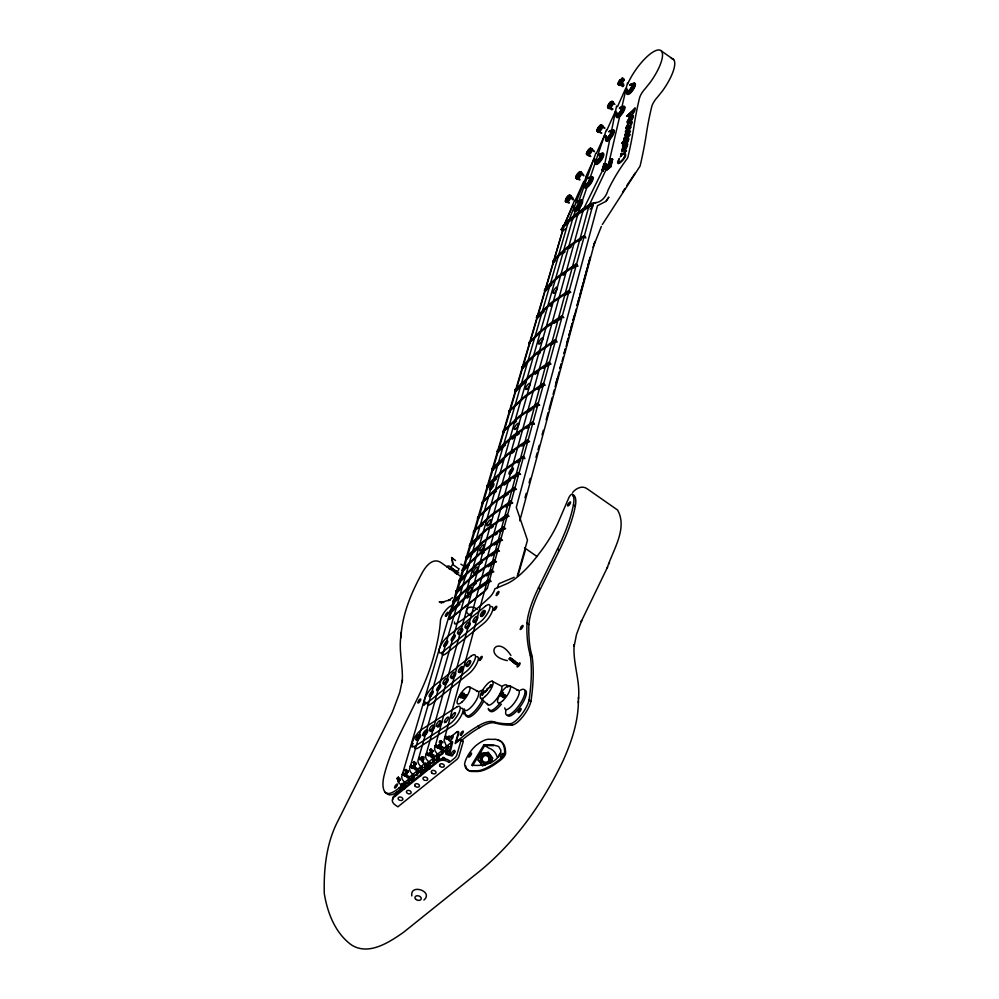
<?xml version="1.0" encoding="UTF-8"?>
<svg xmlns="http://www.w3.org/2000/svg" width="999" height="999" viewBox="0 0 999 999"><rect width="100%" height="100%" fill="white"/><g stroke="black" fill="none" stroke-linecap="round" stroke-linejoin="round"><path stroke-width="1.5" d="M443.044 758.716C441.82 756.88 445.804 758.054 443.893 758.79M461.775 697.514L462.337 697.839L464.31 694.742L462.175 697.339L463.524 694.592L462.125 697.19M578.471 698.975C580.444 680.481 572.514 662.861 574.225 644.367L574.163 646.253L576.473 634.577L581.655 620.554L581.206 621.59L607.617 566.982M408.091 771.191L407.442 772.414M433.067 750.811L432.692 751.885M438.436 746.465L438.249 747.277M400.936 635.839C398.564 651.223 403.409 666.608 402.185 681.992L402.397 679.882L399.762 692.444L392.382 712.225L337.887 821.003C326.348 843.193 323.651 868.868 324.288 893.556C327.472 912.936 335.164 933.078 351.573 945.017C368.818 955.906 389.348 942.207 403.559 932.292L474.275 875.499C513.124 845.491 542.407 804.257 563.349 760.189C571.653 741.47 578.346 721.628 578.384 700.948M578.321 702.846L578.533 697.065M447.939 738.124L447.727 738.923M432.992 750.649L432.579 751.71M412.862 780.369L413.361 777.022L420.929 770.941L421.878 771.528M420.554 775.798L421.041 772.439L428.608 766.358L429.57 766.945M413.598 767.319L414.947 765.734M401.111 634.19C402.972 612.737 411.476 592.557 421.665 573.826C424.937 567.382 432.242 557.13 440.584 562.325L462.25 577.472M404.27 788.161L404.82 784.839L412.387 778.77L413.349 779.357M411.838 782.08L412.387 778.77M436.825 761.713L437.375 758.391L438.324 758.99M437.837 761.75L439.098 755.157A2.123 0.774 -58.1 0 0 438.149 754.632A2.123 0.774 -58.1 0 0 436.575 757.192L436.014 760.052M400.711 637.974L401.336 632.08M500.624 752.784L497.864 757.354L500.624 752.784L500.899 750.311L498.651 746.465L493.244 744.942L483.866 744.854L471.628 765.159C480.669 766.071 490.734 764.997 497.315 758.041M577.022 177.073A4.008 1.261 -55.1 0 0 576.773 177.81L575.911 176.786A3.571 1.124 -55.1 0 1 577.747 173.476A3.571 1.124 -55.1 0 1 580.007 171.89L581.493 172.415A20.554 18.581 -9.2 0 0 583.453 174.65L583.816 175.836L580.257 172.964L576.273 178.459A4.008 1.261 -55.1 0 0 578.796 176.686A4.008 1.261 -55.1 0 0 580.856 172.977L580.869 172.877M579.87 179.246L579.882 180.07A20.554 18.556 -9.5 0 0 576.947 178.921L576.148 178.371M581.68 173.439L581.668 173.539A4.008 1.261 -55.1 0 1 579.607 177.248A4.008 1.261 -55.1 0 1 577.072 179.021L576.947 178.921M442.732 742.881L442.919 742.032M448.052 738.598L449.475 737.075L452.36 738.773L452.572 737.911L450.424 736.513A3.047 1.961 51.2 0 0 447.777 737.25A3.047 1.961 51.2 0 0 449.4 740.808L451.536 742.207L448.588 754.295L447.04 753.745L447.365 750.411L446.416 749.787L438.848 755.868L438.698 760.389M413.486 767.145L413.698 766.283M569.355 202.522L569.105 203.172A20.554 16.146 9.9 0 0 566.233 201.91L565.372 200.861L569.505 197.015L573.064 199.825L573.126 198.189A20.554 16.159 10.1 0 1 571.166 196.066L569.755 195.529L565.621 199.388L566.52 200.324A4.008 1.261 -55.1 0 1 566.92 199.475M395.766 795.716L396.441 792.482L404.008 786.4L404.957 787.025L404.445 789.173M416.895 774.974L417.957 768.968L425.524 762.886M419.493 772.502L420.005 769.605A2.123 0.799 -58.9 0 1 421.541 767.032A2.123 0.799 -58.9 0 1 422.527 767.582L421.765 771.927M420.929 770.941L421.016 775.574M423.938 771.902L425.249 764.385M424.587 770.391L425.636 764.385L433.204 758.303L431.044 756.992A3.047 1.961 51.2 0 1 429.258 754.045A3.047 1.961 51.2 0 1 430.669 752.247M425.624 768.318L426.136 765.446M426.935 769.367L427.684 765.022A2.123 0.799 -58.9 0 1 429.22 762.449L426.223 759.003L425.524 756.48L577.772 214.56M428.221 768.593L428.608 766.358M429.17 769.168L430.207 762.999A2.123 0.799 -58.9 0 0 429.22 762.449M432.417 762.811L433.204 758.303M433.566 762.299L434.315 757.991L430.07 754.682L430.307 753.346L431.668 753.433M408.429 782.891L409.602 776.947L417.157 770.866L415.01 769.53A3.047 1.961 51.2 0 1 413.261 766.57A3.047 1.961 51.2 0 1 414.71 764.809M411.039 780.419L411.6 777.559A2.123 0.774 -58.1 0 1 413.161 774.999A2.123 0.774 -58.1 0 1 414.123 775.536L413.561 778.396M416.283 775.324L417.157 770.866M417.457 774.837L418.019 772.002M433.404 762.512L434.577 756.568L442.145 750.499L439.985 749.15A3.047 1.961 51.2 0 1 438.274 745.616A3.047 1.961 51.2 0 1 440.859 744.755M441.271 754.957L442.145 750.499M442.719 753.046L443.269 750.212L439.048 746.84L439.31 745.516L440.684 745.629M444.518 759.864L444.855 758.378L443.793 757.442L442.732 757.492L442.844 758.903M456.318 732.379A5.744 1.811 -55.1 0 1 458.591 733.591L456.106 742.145A118.382 37.263 -55.1 0 1 477.709 726.273A69.967 22.028 -55.1 0 1 494.13 721.89A362.5 114.123 -55.1 0 0 510.039 723.738A16.946 5.332 -55.1 0 0 520.904 715.371A16.946 5.332 -55.1 0 0 529.058 700.037L529.07 699.949A365.921 115.197 -55.1 0 0 530.282 655.307L529.632 652.809A337.749 106.331 -55.1 0 1 526.997 623.101A81.044 25.512 -55.1 0 1 538.449 587.799L557.504 548.975A119.83 37.725 -55.1 0 0 573.426 504.807A44.918 14.136 -55.1 0 0 572.327 494.28A3.022 0.949 -55.1 0 0 570.754 494.917A3.022 0.949 -55.1 0 0 568.906 497.577L558.816 521.041A52.91 16.658 -55.1 0 1 539.348 553.271A54.508 17.158 -55.1 0 1 506.493 583.878L494.855 588.811L494.605 589.647A7.268 2.285 -55.1 0 1 489.56 597.39A169.505 53.359 -55.1 0 1 456.868 623.488A7.268 2.285 -55.1 0 1 454.57 622.002M461.775 740.234A118.382 37.263 -55.1 0 1 479.595 727.584A69.967 22.028 -55.1 0 1 496.016 723.214A362.5 114.123 -55.1 0 0 511.925 725.062A16.946 5.332 -55.1 0 0 522.789 716.683A16.946 5.332 -55.1 0 0 530.931 701.348L530.956 701.261A365.921 115.197 -55.1 0 0 532.167 656.618L531.518 654.12A337.749 106.331 -55.1 0 1 528.883 624.425A81.044 25.512 -55.1 0 1 540.334 589.11L559.39 550.287A119.83 37.725 -55.1 0 0 575.312 506.131A44.918 14.136 -55.1 0 0 574.2 495.591L572.327 494.28M616.583 106.006L604.795 163.848C601.648 182.617 602.647 158.054 607.817 165.372M602.797 170.604C601.036 168.232 605.918 168.569 606.368 170.379L610.689 166.908L608.466 164.748L627.434 83.079M400.524 789.247L401.561 784.902L409.128 778.82L406.993 777.422A3.047 1.961 51.2 0 1 405.894 773.026M402.797 788.248L403.471 785.451A2.123 0.724 -56.6 0 1 405.094 782.941L402.21 779.382L401.623 776.872L564.023 225.749L574.637 200.237M403.496 788.548L404.008 786.4M408.091 783.179L409.128 778.82M442.582 754.095L443.968 748.288L451.536 742.207M445.204 751.635L445.879 748.838A2.123 0.724 -56.6 0 1 447.49 746.328A2.123 0.724 -56.6 0 1 448.401 746.815L446.103 754.07M446.416 749.787L446.266 754.307L449.363 755.406L452.697 741.982L448.938 739.297L448.838 737.2M446.153 752.259L446.828 749.462A2.123 0.724 -56.6 0 1 449.026 746.64M519.78 520.841L594.954 241.458L593.943 244.593M555.943 383.092L557.167 378.596M560.014 368.094L561.238 363.599M564.085 353.097L565.309 348.601M566.933 342.595L568.156 338.099M568.968 335.102L570.192 330.607M571.003 327.61L572.227 323.102M573.039 320.105L574.263 315.609M577.122 305.107L579.158 297.615M579.969 294.618L583.229 282.617M584.04 279.62L587.3 267.62M588.111 264.623L590.147 257.118A4.383 3.034 15.2 0 1 589.835 258.616M524.987 497.839L526.198 493.344M529.058 482.842L530.282 478.346M535.976 457.355L537.2 452.859M538.011 449.85L539.235 445.354M542.082 434.852L543.306 430.357M546.153 419.867L548.189 412.362M549 409.365L552.26 397.365M553.071 394.368L554.295 389.872M555.107 386.863L559.178 371.878M560.002 368.868L561.213 364.373M562.037 361.376L563.261 356.88M564.073 353.871L565.297 349.375M566.108 346.378L568.144 338.886M568.955 335.876L572.215 323.888M573.026 320.879L576.286 308.891M577.097 305.894L590.122 257.904M627.01 126.698L626.86 127.447A2.21 0.699 -55.1 0 0 627.222 127.822C631.356 126.374 633.791 118.019 627.722 125.362M459.815 604.407A370.754 257.505 15.9 0 0 450.936 612.812L449.912 612.1L450.274 610.851L468.406 594.268L489.223 579.557L491.146 581.393L489.885 581.518A370.754 257.505 15.9 0 0 479.308 588.748M458.603 598.413A367.157 255.02 15.9 0 0 453.758 603.109L452.747 602.409L453.096 601.148L471.141 584.64L491.87 570.004L493.781 571.84L492.532 571.965A367.157 255.02 15.9 0 0 486.613 575.911M460.564 589.235A361.338 250.974 15.9 0 0 456.743 592.969L455.719 592.257L456.081 591.008L473.963 574.625L494.542 560.114L496.453 561.938L495.192 562.075A361.338 250.974 15.9 0 0 488.174 566.783M465.721 576.423A356.468 247.59 15.9 0 0 459.99 581.955L458.978 581.256L459.328 579.994L477.085 563.723L497.527 549.313L499.438 551.148L498.189 551.273A356.468 247.59 15.9 0 0 495.829 552.809M468.931 565.434A352.222 244.643 15.9 0 0 463.236 570.953L462.225 570.242L462.587 568.993L480.219 552.809L500.549 538.486L502.46 540.322L501.211 540.447A352.222 244.643 15.9 0 0 494.268 545.092M478.271 548.339A345.379 239.885 15.9 0 0 466.745 559.09L465.734 558.391L466.083 557.13L483.541 541.096L503.683 526.935L505.594 528.758L504.345 528.896A345.379 239.885 15.9 0 0 499.725 531.93M479.92 537.474A339.897 236.076 15.9 0 0 470.467 546.416L469.443 545.716L469.805 544.455L487.112 528.546L507.105 514.497L509.015 516.321L507.754 516.458A339.897 236.076 15.9 0 0 500.924 521.016M474.562 532.467L473.426 532.18L473.776 530.931L490.934 515.134L510.776 501.211L512.699 503.034L511.438 503.171A334.528 232.342 15.9 0 0 505.769 506.918M478.633 518.543L477.497 518.256L477.847 517.007L494.842 501.348L514.51 487.549L516.433 489.385L515.172 489.51A328.571 228.209 15.9 0 0 512.899 490.984M481.955 503.046L493.219 491.246L505.344 481.493L518.643 472.602L520.554 474.438L518.281 473.863L498.776 487.524L481.955 503.046L483.091 503.334M486.8 486.563L492.382 479.982L503.796 469.93L523.126 456.418L524.138 457.117L524.912 458.666L522.764 457.667L503.434 471.178L486.8 486.563L487.812 487.275A316.233 219.643 15.9 0 1 496.515 478.958M502.485 461.151A309.79 215.16 15.9 0 0 492.757 470.379L491.745 469.667L492.095 468.419L508.553 453.184L527.697 439.822L529.607 441.645L528.359 441.783A309.79 215.16 15.9 0 0 521.803 446.103M456.98 592.132L456.081 591.008M497.052 451.523L502.509 445.042L513.661 435.189L532.604 421.99L533.628 422.689L534.403 424.238L532.255 423.239L513.311 436.451L497.052 451.523L498.064 452.222A302.934 210.402 15.9 0 1 505.469 445.079M503.808 432.754L502.672 432.467L503.034 431.218L519.03 416.346L537.724 403.346L539.635 405.182L538.386 405.307A294.23 204.358 15.9 0 0 535.789 406.968M509.815 412.437L508.678 412.15L509.028 410.889L524.8 396.203L543.269 383.391L545.179 385.227L543.918 385.352A286.501 198.988 15.9 0 0 537.599 389.498M526.211 381.618A278.958 193.756 15.9 0 0 515.959 391.346L514.935 390.646L515.297 389.385L530.844 374.887L549.075 362.262L550.986 364.086L549.737 364.223A278.958 193.756 15.9 0 0 543.481 368.306M521.615 367.844L526.748 361.626L537.262 352.297L555.244 339.86L556.256 340.572L557.042 342.108L554.882 341.121L536.9 353.546L521.615 367.844L522.627 368.556A270.766 188.062 15.9 0 1 525.549 365.609M528.858 343.294L538.886 332.48L549.787 323.726L561.85 315.821L563.773 317.645L561.5 317.07L543.831 329.258L528.858 343.294L529.994 343.581M565.309 228.983L562.949 230.881L561.151 229.633L563.336 225.587L563.149 228.421L563.336 225.587M544.143 311.626A250.799 174.188 15.9 0 0 537.487 318.182L536.475 317.482L536.825 316.221L551.498 302.435L568.843 290.497L570.766 292.332L569.505 292.47A250.799 174.188 15.9 0 0 564.722 295.529M503.933 432.342L503.034 431.218M544.43 290.409L549.25 284.453L559.103 275.649L576.098 264.011L577.11 264.71L577.897 266.258L575.736 265.259L558.741 276.91L544.43 290.409L545.454 291.121A239.797 166.558 15.9 0 1 551.947 284.703M552.809 261.726L557.554 255.831L567.245 247.14L584.015 235.689L585.027 236.388L585.814 237.937L583.653 236.938L566.895 248.401L552.809 261.726L553.833 262.425A232.879 161.751 15.9 0 1 555.594 260.589M522.864 367.719L521.965 366.596M563.149 228.421L563.648 225.262L572.514 216.895L572.302 219.755L572.514 216.895M562.937 227.784L567.07 223.664L567.782 221.154M567.07 223.664L567.919 223.676L568.119 220.841M572.302 219.755L572.864 216.608L577.522 212.837L577.297 215.709L577.522 212.837M577.297 215.709L577.884 212.562L588.361 205.307L588.111 208.192L588.361 205.307M577.172 215.072L582.08 211.488L582.804 208.978M582.08 211.488L582.954 211.588L583.191 208.704M588.111 208.192L588.761 205.057L591.321 203.446L593.131 204.708L592.419 207.218L590.059 209.103M588.049 207.567L590.609 205.969L591.321 203.446M575.736 265.259L576.098 264.011M583.653 236.938L584.015 235.689M536.475 317.482L551.136 303.684L568.493 291.758L568.843 290.497M561.5 317.07L561.85 315.821M554.882 341.121L555.244 339.86M514.935 390.646L530.481 376.148L548.713 363.511L549.075 362.262M502.672 432.467L518.681 417.607L537.362 404.607L537.724 403.346M508.678 412.15L524.45 397.465L542.907 384.652L543.269 383.391M532.255 423.239L532.604 421.99M491.745 469.667L508.191 454.445L527.335 441.071L527.697 439.822M518.281 473.863L518.643 472.602M522.764 457.667L523.126 456.418M473.426 532.18L490.584 516.396L510.414 502.46L510.776 501.211M477.497 518.256L494.48 502.597L514.16 488.798L514.51 487.549M469.443 545.716L486.75 529.795L506.743 515.746L507.105 514.497M462.225 570.242L479.87 554.058L500.187 539.747L500.549 538.486M465.734 558.391L483.179 542.357L503.321 528.184L503.683 526.935M455.719 592.257L473.613 575.886L494.18 561.363L494.542 560.114M458.978 581.256L476.723 564.984L497.165 550.574L497.527 549.313M449.912 612.1L468.044 595.529L488.873 580.819L489.223 579.557M452.747 602.409L470.779 585.901L491.508 571.266L491.87 570.004M517.27 576.111L527.484 540.209L516.296 507.355L597.502 205.669L605.968 201.348L608.741 197.29L605.968 201.348M572.752 218.606L417.844 761.051L418.544 763.586L422.677 769.53M402.16 783.291L401.336 786.151L399.026 787.999A33.904 10.677 -55.1 0 1 385.202 792.319A63.124 19.868 -55.1 0 1 383.753 776.972A127.01 39.985 -55.1 0 1 399.65 734.74L418.544 696.191A139.086 43.781 -55.1 0 0 433.266 658.129A229.433 72.228 -55.1 0 0 440.472 620.279A10.29 3.234 -55.1 0 1 444.605 611.825A10.29 3.234 -55.1 0 1 451.024 605.844L453.683 604.795M400.412 789.497L402.06 783.815M622.227 80.782A20.554 13.274 51.1 0 1 621.49 80.02L620.079 79.733A3.571 1.124 -55.1 0 0 618.169 83.054A3.571 1.124 -55.1 0 0 618.918 84.153L622.764 86.538L623.563 83.766M602.335 169.668L603.883 164.373L605.232 163.861M602.372 169.992L604.095 164.123M602.522 170.317L604.407 163.948M609.964 160.477A1.773 1.236 16.2 0 1 612.687 159.34L610.352 166.883L606.318 170.13L604.757 169.018A1.773 1.236 16.2 0 0 602.372 169.143A1.773 1.236 16.2 0 0 603.009 170.954L603.733 168.456M604.208 168.956L605.669 163.948M604.62 169.143L606.068 164.136M604.757 169.018L606.218 164.011L607.779 165.122M606.318 170.13L607.417 166.371M606.368 170.379L607.454 166.621M608.503 165.06L610.227 159.191L612.687 159.34M608.653 165.384L610.539 159.016M610.352 166.883L608.791 165.784L609.877 162.038M608.928 165.672L610.938 158.928M447.752 749.425L444.031 740.259L589.06 205.532L608.566 164.448L609.914 163.936L611.363 158.928M608.791 165.784A1.773 1.236 16.2 0 1 608.766 163.998A1.773 1.236 16.2 0 1 611.226 164.348L610.339 164.036L611.8 159.028M610.751 164.211L612.2 159.203M610.689 166.908L612.15 161.9M497.477 587.687L498.189 585.252A7.043 4.545 51.2 0 1 500.786 582.941L514.198 577.272M462.05 741.183A2.835 0.887 -55.1 0 1 463.174 741.782L458.966 756.243A2.835 0.887 -55.1 0 1 456.718 759.552L397.864 806.83L395.517 805.182A7.28 5.07 16.2 0 1 393.718 797.427L438.399 761.538A7.28 5.07 16.2 0 1 448.838 762.337L449.325 760.676A7.28 5.07 16.2 0 0 438.886 759.864L394.205 795.766A7.28 5.07 16.2 0 0 392.832 799.6M518.006 575.536L524.85 551.947A12.063 3.796 -55.1 0 0 525.099 548.563M618.918 84.153L620.267 79.533M620.616 83.504L622.227 78.234A4.008 1.261 -55.1 0 1 623.064 79.458A4.008 1.261 -55.1 0 1 620.928 83.179L621.428 84.066A20.554 13.262 51.3 0 1 623.988 85.252L622.802 86.526M563.024 229.583L449.113 619.268L484.565 591.196L449.463 619.467M424.076 758.978L423.713 759.74M565.684 199.875L565.721 199.763A4.008 1.261 -55.1 0 1 566.645 198.039M570.117 196.978L570.079 197.103A4.008 1.261 -55.1 0 1 567.569 200.774A4.008 1.261 -55.1 0 1 565.471 201.548L565.422 201.348M570.916 197.54L570.879 197.665A4.008 1.261 -55.1 0 1 568.369 201.336A4.008 1.261 -55.1 0 1 566.271 202.11L566.233 201.91M578.196 213.062L606.331 129.92M423.688 757.741L422.577 759.802L422.44 758.74M441.958 741.782L441.183 743.206L441.321 742.245M593.069 247.252L601.361 226.448M573.176 217.108L595.829 153.222M400.149 779.395L399.5 780.306M482.542 765.971L478.271 759.814L482.717 765.509L485.589 765.159M490.809 762.462L492.619 758.066L488.174 752.372L480.831 753.708L486.563 753.009M488.174 752.372L491.558 757.379M585.976 177.472L568.468 221.328L409.54 768.993L410.202 771.515L414.223 776.211M478.096 760.276L480.994 753.258M490.434 763.311L492.619 758.066M438.748 746.066L438.424 747.589M607.18 567.994C612.799 550.237 627.959 528.558 617.582 510.039L587.275 488.861C582.504 485.114 576.048 488.224 572.727 492.407M408.154 771.428L406.905 772.427M609.015 563.811L609.49 562.737M614.934 104.42L611.7 101.448L609.29 106.768L610.264 107.929A20.554 16.733 62.8 0 1 612.949 109.028L611.95 109.803L608.016 107.442L610.426 102.123L611.438 102.797M572.939 205.432L564.035 225.187A3.634 1.149 -55.1 0 0 563.661 226.473M574.85 201.199L583.753 181.443M585.664 177.21L593.943 158.878M596.478 153.234L604.757 134.89M606.668 130.657L615.571 110.914M617.482 106.681L625.749 88.337M627.659 84.103L628.933 81.281A30.257 9.528 -55.1 0 1 659.078 49.95A30.257 9.528 -55.1 0 1 650.112 82.53L645.267 88.586A9.066 2.86 -55.1 0 0 639.372 98.564A400.824 126.186 -55.1 0 0 634.04 125.936A504.757 158.903 -55.1 0 1 628.046 156.643A2.423 0.762 -55.1 0 1 626.835 159.066A64.598 20.33 -55.1 0 0 607.979 190.297C606.018 196.953 601.073 203.147 593.456 202.859A165.384 114.873 15.9 0 0 584.989 208.017M603.346 168.856L583.491 209.191L434.528 748.626L435.189 751.148L439.273 756.368M438.636 759.527L439.21 758.391M446.928 752.871L448.376 750.749M487.4 588.036L593.456 202.859L594.767 203.396L596.091 202.36M400.162 780.132L399.263 780.606M603.983 128.159L604.944 128.072L601.361 125.15L598.076 130.757L599 131.93A20.554 18.869 85.4 0 1 601.785 133.004L598.039 132.03L597.102 130.857L600.374 125.25L601.735 125.674A20.554 18.881 85.2 0 0 602.385 126.486M413.424 766.907L414.335 765.896M472.515 765.858L484.752 745.541L493.843 745.629M422.515 758.778L422.714 759.44L423.326 757.979M442.42 758.953C441.97 756.743 446.328 758.703 443.981 759.602M481.368 759.715L484.69 754.457M622.552 192.22L624.899 188.524M431.793 750.586L431.693 751.585L432.092 750.299M671.316 58.504A30.257 9.528 -55.1 0 1 662.349 91.084L657.504 97.14A9.066 2.86 -55.1 0 0 651.61 107.118A400.824 126.186 -55.1 0 0 646.278 134.49A504.757 158.903 -55.1 0 1 640.284 165.197A2.423 0.762 -55.1 0 1 639.073 167.62L602.347 224.525M420.079 759.04C419.393 762.237 422.777 756.605 420.492 758.553M626.685 185.739L635.414 172.727M405.494 774.799L407.068 773.688M431.443 750.898L431.556 751.947L432.267 750.037M446.715 566.845C450.149 562.287 456.73 577.41 459.065 568.518M408.054 770.966L407.592 772.09M438.361 746.315L437.899 747.427M514.073 660.826L515.272 661.763L514.572 662.749L513.374 661.813L514.073 660.826L510.427 658.266M591.57 148.651L591.583 148.714A4.008 1.261 -55.1 0 1 590.134 152.173A4.008 1.261 -55.1 0 1 587.375 154.795L586.5 153.746L590.372 148.302L591.77 148.739A20.554 19.505 -49.9 0 0 593.768 151.036L594.542 151.698L590.983 148.789L587.1 154.221L587.974 155.382A20.554 19.493 -49.9 0 1 590.834 156.468L587.175 154.82M440.959 742.544L441.034 743.568L441.808 741.695M446.291 738.261C445.467 741.345 448.988 735.838 446.715 737.799M428.121 754.158L428.047 755.157L429.021 753.458L427.909 755.519L428.171 753.983M413.236 767.731L412.512 768.306M437.862 747.789L439.31 745.516M444.13 759.24L443.718 758.216L442.719 758.828M575.911 176.786L580.082 171.953M446.653 737.961L446.516 738.935L446.953 737.674M623.963 138.873L630.244 131.893L630.431 130.956L626.123 133.654L631.218 127.048L625.561 130.931L625.349 131.955L629.77 128.771L624.85 134.453L624.675 135.29L629.02 132.542L624.175 137.812L623.538 140.934L621.615 143.519L624.175 141.196C629.695 136.801 634.24 128.746 624.375 140.172L624.762 138.299L623.925 139.048M620.691 79.458L620.379 79.783A4.008 1.261 -55.1 0 0 618.244 83.504A4.008 1.261 -55.1 0 0 619.08 84.74L619.168 84.678M620.379 82.967L620.566 82.767A3.571 1.124 -55.1 0 0 622.477 79.445A3.571 1.124 -55.1 0 0 621.728 78.347M621.428 84.066L621.728 83.741A4.008 1.261 -55.1 0 0 623.875 80.02A4.008 1.261 -55.1 0 0 623.039 78.796L624.437 80.345M561.151 229.633L562.624 228.097M398.913 778.858L399.55 778.396L398.564 779.757M415.159 762.836C416.958 760.751 415.197 766.021 414.46 763.773M567.407 223.351L571.803 219.405M464.498 695.167C466.371 694.517 461.75 700.998 464.21 695.604M406.88 770.791C408.666 768.706 406.855 773.925 406.156 771.715M398.988 778.696C400.774 776.61 398.863 781.755 398.239 779.595M573.026 217.245L572.864 216.608M572.152 219.118L576.81 215.359M576.51 214.298L577.222 213.711A165.384 114.873 15.9 0 1 581.006 210.801M610.426 102.123L610.252 102.26A3.571 1.124 -55.1 0 0 607.966 105.507A3.571 1.124 -55.1 0 0 608.016 107.442M610.926 101.998L610.626 102.235A4.008 1.261 -55.1 0 0 608.066 105.869A4.008 1.261 -55.1 0 0 608.129 108.042L608.204 108.017M609.29 106.768L609.465 106.618A3.571 1.124 -55.1 0 0 611.75 103.384A3.571 1.124 -55.1 0 0 611.7 101.448M609.465 107.368L609.752 107.118A4.008 1.261 -55.1 0 0 612.312 103.484A4.008 1.261 -55.1 0 0 612.25 101.324M610.264 107.929L610.564 107.68A4.008 1.261 -55.1 0 0 613.124 104.046A4.008 1.261 -55.1 0 0 613.061 101.886L613.061 101.886M415.534 764.772L416.421 764.06M447.889 738.998L448.526 738.486M429.67 753.858L430.307 753.346M450.324 737.187L456.431 732.367A4.421 1.399 -55.1 0 1 458.179 733.291L455.182 743.593L459.977 739.747A2.835 0.887 -55.1 0 1 461.101 740.334L456.905 754.794A2.835 0.887 -55.1 0 1 454.645 758.104L449.125 762.537M437.525 748.064L439.048 746.84M407.217 772.714L408.104 772.002M414.011 766.433L412.55 768.431L413.186 768.443M428.546 755.906L429.433 755.194M398.963 781.992L398.551 781.181L400.149 779.894M404.408 776.211L405.482 775.611M440.671 748.713L442.832 746.965M431.668 756.48L433.828 754.732M437.375 758.391L429.807 764.472L429.807 769.068M445.204 752.147L447.365 750.411M423.938 900.049C433.953 891.483 409.79 883.141 411.85 895.928M452.522 597.627L448.514 600.611L450.349 599.7L441.308 602.472L443.693 602.434L439.21 601.823L441.483 602.797L439.722 601.773M578.009 213.199L577.884 212.562M407.105 770.666L406.381 771.615M415.397 762.724L414.685 763.673M582.479 211.226L587.649 207.817M619.979 85.24L619.88 85.29A4.008 1.261 -55.1 0 1 618.968 84.403M412.05 767.682L412.787 766.221L411.825 767.607M600.374 125.25L600.224 125.337A3.571 1.124 -55.1 0 0 597.752 128.247A3.571 1.124 -55.1 0 0 597.102 130.857M600.936 125.112L600.674 125.25A4.008 1.261 -55.1 0 0 598.164 128.072M598.076 130.757L598.239 130.669A3.571 1.124 -55.1 0 0 600.711 127.772A3.571 1.124 -55.1 0 0 601.361 125.15M598.201 131.369L598.451 131.231A4.008 1.261 -55.1 0 0 601.223 127.972A4.008 1.261 -55.1 0 0 601.947 125.037M599 131.93L599.25 131.793A4.008 1.261 -55.1 0 0 602.022 128.534A4.008 1.261 -55.1 0 0 602.747 125.599M444.143 758.953L443.693 757.954L442.382 758.291L444.692 759.128M507.367 660.639C482.667 655.694 497.04 633.89 510.914 655.444M609.003 108.579L608.94 108.604A4.008 1.261 -55.1 0 1 608.516 107.542M405.219 776.335L404.595 776.323M590.372 148.302L590.259 148.327A3.571 1.124 -55.1 0 0 587.787 150.662A3.571 1.124 -55.1 0 0 586.5 153.746M590.971 148.177L590.771 148.202A4.008 1.261 -55.1 0 0 587.225 152.123M591.77 148.739L591.57 148.764A4.008 1.261 -55.1 0 0 590.421 149.513M587.1 154.221L587.225 154.208A3.571 1.124 -55.1 0 0 589.685 151.873A3.571 1.124 -55.1 0 0 590.983 148.789M587.974 155.382L588.174 155.357A4.008 1.261 -55.1 0 0 590.933 152.735A4.008 1.261 -55.1 0 0 592.395 149.276L592.395 149.276M464.547 694.792L462.749 697.914M578.708 178.646L577.747 178.259M443.544 758.478L444.617 759.327M509.515 685.664L518.169 690.247M492.17 681.206L500.824 685.789A11.563 3.634 -55.1 0 1 496.803 698.701A11.563 3.634 -55.1 0 1 487.412 703.446M469.031 686.675L477.684 691.258M597.177 131.443L597.227 131.468A4.008 1.261 -55.1 0 1 597.677 128.946M597.989 131.993L598.039 132.03A4.008 1.261 -55.1 0 1 597.902 131.056M457.929 568.244L455.269 566.221M425.636 764.385L423.476 763.074A3.047 1.961 51.2 0 1 422.177 758.666M417.957 768.968L415.796 767.657A3.047 1.961 51.2 0 1 414.023 764.123M413.361 777.022L414.31 777.597M453.546 565.109L454.607 565.784M434.577 756.568L432.417 755.232A3.047 1.961 51.2 0 1 431.193 750.823M418.294 770.579L414.073 767.207M409.602 776.947L407.442 775.599A3.047 1.961 51.2 0 1 406.206 771.203M457.342 574.275L454.695 572.564M460.839 564.135L462.587 565.297M452.722 568.868L450.561 567.569L452.797 564.273L451.56 557.504L452.884 558.578M443.968 748.288L441.833 746.877A3.047 1.961 51.2 0 1 440.734 742.494M410.289 778.596L406.531 775.911L406.081 774.325M401.561 784.902L399.425 783.491A3.047 1.961 51.2 0 1 398.326 779.108M396.441 792.482L397.39 793.106M483.866 744.854L488.723 748.064A12.1 11.851 20.4 0 1 497.015 756.805M453.371 569.143L458.803 572.989M590.609 205.969L592.419 207.218M553.171 260.464L554.183 261.176M568.493 291.758L569.505 292.47M544.792 289.161L545.804 289.86M536.825 316.221L537.849 316.933M529.208 342.045L530.232 342.744M548.713 363.511L549.737 364.223M542.907 384.652L543.918 385.352M515.297 389.385L516.321 390.097M537.362 404.607L538.386 405.307M509.028 410.889L510.052 411.6M527.335 441.071L528.359 441.783M497.402 450.262L498.426 450.974M492.095 468.419L493.119 469.118M514.16 488.798L515.172 489.51M487.15 485.302L488.174 486.014M510.414 502.46L511.438 503.171M506.743 515.746L507.754 516.458M482.305 501.798L483.329 502.497M503.321 528.184L504.345 528.896M477.847 517.007L478.871 517.707M500.187 539.747L501.211 540.447M473.776 530.931L474.8 531.63M497.165 550.574L498.189 551.273M469.805 544.455L470.829 545.154M494.18 561.363L495.192 562.075M491.508 571.266L492.532 571.965M466.083 557.13L467.107 557.842M488.873 580.819L489.885 581.518M462.587 568.993L463.598 569.692M459.328 579.994L460.352 580.706M453.096 601.148L454.12 601.86M450.274 610.851L451.286 611.55M661.375 50.986L673.626 59.54M573.426 504.807L575.312 506.131M557.504 548.975L559.39 550.287M524.463 547.752L537.012 556.53M538.449 587.799L540.334 589.11M526.997 623.101L528.883 624.425M529.632 652.809L531.518 654.12M530.282 655.307L532.167 656.618M509.989 658.004L515.272 661.763M509.727 659.253L513.374 661.813M514.572 662.749L509.028 658.791M529.07 699.949L530.956 701.261M529.058 700.037L530.931 701.348M510.039 723.738L511.925 725.062M494.13 721.89L496.016 723.214M477.709 726.273L479.595 727.584M399.026 787.999L400.911 789.31A33.904 10.677 -55.1 0 1 387.088 793.631L385.202 792.319M455.556 560.514L452.709 558.466M448.726 568.443L450.037 569.38M581.493 172.415L581.368 172.328A4.008 1.261 -55.1 0 0 580.956 172.365M580.694 171.853L580.569 171.766A4.008 1.261 -55.1 0 0 578.359 173.164M576.086 177.81L576.161 177.859A3.571 1.124 -55.1 0 0 578.421 176.286A3.571 1.124 -55.1 0 0 580.257 172.964M510.202 657.554L517.445 663.086M512.112 661.201L516.396 664.572M509.153 659.04L515.584 664.098L516.67 662.687M423.638 762.187L422.502 760.763M480.457 698.051L487.724 704.607M452.097 557.966L452.997 564.31M415.259 766.158L414.747 764.56M431.481 752.921L431.918 753.733M587.362 154.845L587.387 154.907A4.008 1.261 -55.1 0 1 587.424 154.258M586.575 154.345L586.563 154.283A4.008 1.261 -55.1 0 1 586.838 152.959M571.166 196.066L571.128 195.866A4.008 1.261 -55.1 0 0 569.355 196.353M570.367 195.504L570.329 195.305A4.008 1.261 -55.1 0 0 567.245 197.19M569.755 195.529L569.73 195.417A3.571 1.124 -55.1 0 0 567.857 196.104A3.571 1.124 -55.1 0 0 565.621 199.388M565.372 200.861L565.397 200.986A3.571 1.124 -55.1 0 0 567.27 200.287A3.571 1.124 -55.1 0 0 569.505 197.015M440.921 743.793L440.959 744.567M398.514 780.406L398.551 781.181M626.972 126.923A2.21 0.699 -55.1 0 1 627.672 125.587M405.094 782.941A2.123 0.724 -56.6 0 1 405.994 783.428M581.992 210.09A165.384 114.873 15.9 0 1 583.978 208.704M487.412 588.036A4.745 1.873 -49.9 0 1 484.565 591.208M610.389 165.235A2.423 0.762 -55.1 0 1 608.279 167.832A2.423 0.762 -55.1 0 1 607.854 166.608M603.821 165.397A1.773 1.236 16.2 0 1 606.218 164.011M581.018 203.147A4.008 1.261 -55.1 0 1 580.931 203.759A4.233 1.336 -55.1 0 0 581.156 203.047M580.282 205.357A4.008 1.261 -55.1 0 1 579.757 206.231M581.918 200.25A6.656 2.098 -55.1 0 1 579.408 208.117A6.656 2.098 -55.1 0 1 574.375 209.678M580.257 200.924A6.656 2.098 -55.1 0 1 581.181 200.412M578.746 201.461A6.656 2.098 -55.1 0 1 582.067 202.035A6.656 2.098 -55.1 0 1 576.61 210.165A6.656 2.098 -55.1 0 1 574.238 208.179M579.507 201.236A4.845 1.523 -55.1 0 1 578.608 206.331A4.845 1.523 -55.1 0 1 574.562 207.979M576.535 202.535A4.845 1.523 -55.1 0 1 579.832 201.611A4.845 1.523 -55.1 0 1 576.023 207.829A4.845 1.523 -55.1 0 1 574.038 206.593M576.873 202.46A4.233 1.336 -55.1 0 1 579.408 202.285A4.233 1.336 -55.1 0 1 575.824 207.68A4.233 1.336 -55.1 0 1 574.537 205.969M580.332 205.419A4.233 1.336 -55.1 0 1 579.77 206.343M578.421 208.042A4.233 1.336 -55.1 0 1 577.734 208.691M588.423 185.115A4.008 1.261 -55.1 0 1 587.812 185.577M575.973 177.248A4.008 1.261 -55.1 0 1 577.709 173.938M591.633 177.123A6.656 2.098 -55.1 0 1 590.546 183.991A6.656 2.098 -55.1 0 1 584.89 186.451M589.647 178.559A6.656 2.098 -55.1 0 1 590.696 177.672M589.173 178.222A6.656 2.098 -55.1 0 1 592.619 178.621A6.656 2.098 -55.1 0 1 587.212 186.788A6.656 2.098 -55.1 0 1 584.715 184.965M589.298 178.334A4.845 1.523 -55.1 0 1 590.958 179.545A4.845 1.523 -55.1 0 1 587.362 184.99A4.845 1.523 -55.1 0 1 585.077 184.728M587.787 178.446A4.845 1.523 -55.1 0 1 590.209 179.021A4.845 1.523 -55.1 0 1 585.864 185.027A4.845 1.523 -55.1 0 1 584.952 182.367M590.334 182.954A4.233 1.336 -55.1 0 1 589.697 183.853M588.324 185.327A4.233 1.336 -55.1 0 1 587.674 185.789M590.359 179.246A4.233 1.336 -55.1 0 1 590.909 178.996M588.024 178.534A4.233 1.336 -55.1 0 1 589.822 179.395A4.233 1.336 -55.1 0 1 586.188 184.478A4.233 1.336 -55.1 0 1 585.027 182.73M601.023 159.153A4.008 1.261 -55.1 0 0 601.523 158.279A4.233 1.336 -55.1 0 1 601.048 159.266M600.436 160.015A4.008 1.261 -55.1 0 1 599.787 160.789M602.984 153.322A6.656 2.098 -55.1 0 1 600.237 161.613A6.656 2.098 -55.1 0 1 595.804 161.788M601.261 154.121A6.656 2.098 -55.1 0 1 602.21 153.534M599.737 154.695A6.656 2.098 -55.1 0 1 603.196 155.295A6.656 2.098 -55.1 0 1 597.277 163.599A6.656 2.098 -55.1 0 1 595.879 160.115M600.574 154.345A4.845 1.523 -55.1 0 1 601.298 156.793A4.845 1.523 -55.1 0 1 597.34 161.9A4.845 1.523 -55.1 0 1 595.916 160.34M599.125 155.419A4.845 1.523 -55.1 0 1 599.887 154.77M597.577 155.757A4.845 1.523 -55.1 0 1 601.023 154.57A4.845 1.523 -55.1 0 1 597.327 160.789A4.845 1.523 -55.1 0 1 595.167 159.815M597.939 155.644A4.233 1.336 -55.1 0 1 600.611 155.245A4.233 1.336 -55.1 0 1 597.115 160.664A4.233 1.336 -55.1 0 1 595.654 159.191M600.411 160.165A4.233 1.336 -55.1 0 1 599.725 160.976M599.562 127.772A4.008 1.261 -55.1 0 1 600.199 126.973M612.424 134.116A4.008 1.261 -55.1 0 1 612.062 134.952A4.233 1.336 -55.1 0 0 612.524 134.116M610.327 137.475A4.008 1.261 -55.1 0 1 609.053 138.636M612.637 130.32A6.656 2.098 -55.1 0 1 612.35 136.164A6.656 2.098 -55.1 0 1 606.031 140.597M610.139 131.531A6.656 2.098 -55.1 0 1 613.798 131.568A6.656 2.098 -55.1 0 1 608.541 139.773A6.656 2.098 -55.1 0 1 605.794 138.299M610.327 131.556A4.845 1.523 -55.1 0 1 612.15 132.53A4.845 1.523 -55.1 0 1 608.641 137.999A4.845 1.523 -55.1 0 1 606.206 137.974M608.791 131.706A4.845 1.523 -55.1 0 1 611.388 132.005A4.845 1.523 -55.1 0 1 607.13 138.074A4.845 1.523 -55.1 0 1 606.018 135.664M611.588 135.926A4.233 1.336 -55.1 0 1 610.951 136.838M610.264 137.662A4.233 1.336 -55.1 0 1 608.928 138.861M611.413 132.442A4.233 1.336 -55.1 0 1 611.975 132.155M609.065 131.768A4.233 1.336 -55.1 0 1 611.001 132.392A4.233 1.336 -55.1 0 1 607.442 137.525A4.233 1.336 -55.1 0 1 606.118 136.001M622.727 111.314A4.008 1.261 -55.1 0 0 623.076 110.489A4.233 1.336 -55.1 0 1 622.789 111.364M621.016 113.849A4.008 1.261 -55.1 0 0 622.24 112.188A4.233 1.336 -55.1 0 1 620.953 114.036M620.354 114.535A4.008 1.261 -55.1 0 1 619.73 115.047M619.18 115.36A4.008 1.261 -55.1 0 1 618.731 115.447M616.858 115.172A6.656 2.098 -55.1 0 0 619.38 116.746A6.656 2.098 -55.1 0 0 624.725 109.003A6.656 2.098 -55.1 0 0 622.215 107.43A4.845 1.523 -55.1 0 1 620.779 112.75A4.845 1.523 -55.1 0 1 616.82 114.473M621.74 107.093A6.656 2.098 -55.1 0 1 624.125 109.091A6.656 2.098 -55.1 0 1 618.244 116.883A6.656 2.098 -55.1 0 1 616.895 113.524M620.117 108.741A4.845 1.523 -55.1 0 1 620.891 108.042M619.355 108.204A4.845 1.523 -55.1 0 1 622.04 108.379A4.845 1.523 -55.1 0 1 617.819 114.473A4.845 1.523 -55.1 0 1 616.608 112.188M620.267 114.735A4.233 1.336 -55.1 0 1 619.03 115.572M619.63 108.254A4.233 1.336 -55.1 0 1 621.653 108.779A4.233 1.336 -55.1 0 1 618.119 113.923A4.233 1.336 -55.1 0 1 616.72 112.5M632.742 88.911A4.008 1.261 -55.1 0 0 633.216 88.049A4.233 1.336 -55.1 0 1 632.155 89.922M634.39 83.329A6.656 2.098 -55.1 0 1 632.617 90.597A6.656 2.098 -55.1 0 1 627.085 93.157M632.592 84.303A6.656 2.098 -55.1 0 1 633.566 83.629M632.117 83.978A6.656 2.098 -55.1 0 1 634.752 85.377A6.656 2.098 -55.1 0 1 629.457 93.157A6.656 2.098 -55.1 0 1 626.823 91.746M631.992 84.415A4.845 1.523 -55.1 0 1 631.668 88.961A4.845 1.523 -55.1 0 1 627.285 91.334M629.757 85.077A4.845 1.523 -55.1 0 1 632.517 85.115A4.845 1.523 -55.1 0 1 628.346 91.234A4.845 1.523 -55.1 0 1 627.035 89.086M630.032 85.115A4.233 1.336 -55.1 0 1 632.13 85.514A4.233 1.336 -55.1 0 1 628.633 90.684A4.233 1.336 -55.1 0 1 627.16 89.386M550.249 306.268A250.799 174.188 15.9 0 1 552.372 304.545M491.133 528.184A339.897 236.076 15.9 0 1 493.256 526.548M495.217 535.052A345.379 239.885 15.9 0 1 497.452 533.491M482.155 554.07A352.222 244.643 15.9 0 1 484.303 552.397M563.161 275.274A239.797 166.558 15.9 0 1 565.322 273.651M573.226 268.194A239.797 166.558 15.9 0 1 575.574 266.708M494.068 493.331A322.615 224.076 15.9 0 1 496.416 491.333M504.108 485.177A322.615 224.076 15.9 0 1 506.193 483.603M508.316 482.042A322.615 224.076 15.9 0 1 510.452 480.507M513.723 478.246A322.615 224.076 15.9 0 1 518.169 475.299M504.095 497.052A328.571 228.209 15.9 0 1 508.441 493.981M481.106 526.448A334.528 232.342 15.9 0 1 483.416 524.363M470.217 615.322A6.244 4.333 15.9 0 1 467.682 608.191A6.244 4.333 15.9 0 1 477.397 609.552M511.825 453.409A309.79 215.16 15.9 0 1 514.26 451.536M474.188 585.039A367.157 255.02 15.9 0 1 476.386 583.329M517.17 462.749A316.233 219.643 15.9 0 1 520.442 460.539M467.132 598.139A370.754 257.505 15.9 0 1 469.28 596.378M514.248 423.201A294.23 204.358 15.9 0 1 516.483 421.278M528.259 412.125A294.23 204.358 15.9 0 1 531.98 409.515M480.094 564.135A356.468 247.59 15.9 0 1 482.267 562.462M491.196 555.956A356.468 247.59 15.9 0 1 493.506 554.37M512.212 439.21A302.934 210.402 15.9 0 1 514.547 437.3M516.908 435.427A302.934 210.402 15.9 0 1 519.318 433.591M526.785 428.221A302.934 210.402 15.9 0 1 529.345 426.486M554.095 323.339A260.639 181.031 15.9 0 1 556.455 321.715M558.853 320.117A260.639 181.031 15.9 0 1 561.276 318.556M538.136 354.408A270.766 188.062 15.9 0 1 540.384 352.635M550.948 345.017A270.766 188.062 15.9 0 1 554.645 342.607M535.139 374.313A278.958 193.756 15.9 0 1 537.474 372.565M563.099 253.484A232.879 161.751 15.9 0 1 565.084 251.773M569.155 248.439A232.879 161.751 15.9 0 1 571.253 246.803M578.908 241.333A232.879 161.751 15.9 0 1 581.193 239.835M387.088 793.631A63.124 19.868 -55.1 0 1 386.526 792.869M572.989 495.916A3.022 0.949 -55.1 0 1 574.2 495.591M405.631 773.975A5.744 1.811 -55.1 0 1 406.069 773.363M460.951 708.341A10.889 3.434 -55.1 0 1 461.788 714.597A10.889 3.434 -55.1 0 1 452.997 725.636L418.206 747.901A10.889 3.434 -55.1 0 1 414.622 747.102M420.242 734.852A3.334 1.049 -55.1 0 1 419.268 738.561A3.334 1.049 -55.1 0 1 416.558 739.722M417.757 737.075A3.334 1.049 -55.1 0 1 418.281 736.388M426.323 730.856A3.334 1.049 -55.1 0 1 427.56 731.655A3.334 1.049 -55.1 0 1 424.875 735.526A3.334 1.049 -55.1 0 1 423.638 734.715M423.888 734.065A3.334 1.049 -55.1 0 1 424.263 733.341M424.712 732.617A3.334 1.049 -55.1 0 1 425.237 731.93M434.153 725.948A3.334 1.049 -55.1 0 1 433.179 729.657A3.334 1.049 -55.1 0 1 430.469 730.818M440.709 721.628A3.334 1.049 -55.1 0 1 441.321 723.176A3.334 1.049 -55.1 0 1 438.623 726.735A3.334 1.049 -55.1 0 1 437.55 725.811A3.334 1.049 -55.1 0 1 436.95 723.576A3.334 1.049 -55.1 0 1 440.347 720.928A3.334 1.049 -55.1 0 1 437.562 725.761M476.66 656.668A10.889 3.434 -55.1 0 1 477.222 662.687A10.889 3.434 -55.1 0 1 469.343 673.289L431.868 703.396A10.889 3.434 -55.1 0 1 427.347 704.145M470.054 661.076A3.334 1.049 -55.1 0 1 469.405 664.622A3.334 1.049 -55.1 0 1 466.645 665.709M466.808 665.109A3.334 1.049 -55.1 0 1 467.107 664.435M461.575 667.782A3.334 1.049 -55.1 0 1 463.261 667.919A3.334 1.049 -55.1 0 1 460.826 671.865A3.334 1.049 -55.1 0 1 459.153 671.728M460.502 669.005A3.334 1.049 -55.1 0 1 461.038 668.343M455.069 673.126A3.334 1.049 -55.1 0 1 454.408 676.66A3.334 1.049 -55.1 0 1 451.648 677.747M447.115 679.395A3.334 1.049 -55.1 0 1 448.176 680.344A3.334 1.049 -55.1 0 1 445.666 684.065A3.334 1.049 -55.1 0 1 444.155 683.766M419.393 699.7A2.423 0.762 -55.1 0 1 420.779 699.712A2.423 0.762 -55.1 0 1 418.693 702.772A2.423 0.762 -55.1 0 1 418.032 701.698M418.618 700.649A2.423 0.762 -55.1 0 1 418.993 700.149M426.123 702.572A2.423 0.762 -55.1 0 1 423.501 705.257A2.423 0.762 -55.1 0 1 424.962 701.947M519.343 709.69A2.423 0.762 -55.1 0 1 521.128 709.253A2.423 0.762 -55.1 0 1 518.706 712.512A2.423 0.762 -55.1 0 1 518.968 710.189M568.194 503.933A2.423 0.762 -55.1 0 1 570.579 502.122A2.423 0.762 -55.1 0 1 568.718 505.531A2.423 0.762 -55.1 0 1 567.907 504.458M520.579 627.622A2.423 0.762 -55.1 0 1 522.939 625.449A2.423 0.762 -55.1 0 1 521.878 628.321A2.423 0.762 -55.1 0 1 520.067 629.008M483.354 701.86A15.46 4.87 -55.1 0 1 472.864 715.097A15.46 4.87 -55.1 0 1 466.533 714.897M482.979 698.688A15.46 4.87 -55.1 0 1 472.252 713.461A15.46 4.87 -55.1 0 1 465.122 713.91M479.37 691.52A15.46 4.87 -55.1 0 1 483.054 690.297M476.473 691.383A11.563 3.634 -55.1 0 1 474.562 702.946A11.563 3.634 -55.1 0 1 464.273 708.915M495.354 607.005A2.423 0.762 -55.1 0 1 496.74 607.017A2.423 0.762 -55.1 0 1 494.655 610.077A2.423 0.762 -55.1 0 1 493.993 609.003M494.58 607.954A2.423 0.762 -55.1 0 1 494.967 607.454M465.172 712.674A2.423 0.762 -55.1 0 1 463.436 713.748A2.423 0.762 -55.1 0 1 464.198 711.45M464.572 710.938A2.423 0.762 -55.1 0 1 464.972 710.489M441.77 652.784A10.889 3.434 -55.1 0 0 446.416 653.321L483.891 623.214A10.889 3.434 -55.1 0 0 491.77 612.612A10.889 3.434 -55.1 0 0 491.208 606.593M483.628 611.688A3.334 1.049 -55.1 0 1 485.327 611.65A3.334 1.049 -55.1 0 1 483.241 615.409A3.334 1.049 -55.1 0 1 481.168 616.096M482.542 612.911A3.334 1.049 -55.1 0 1 483.079 612.25M477.11 617.02A3.334 1.049 -55.1 0 1 476.461 620.566A3.334 1.049 -55.1 0 1 473.701 621.653M473.863 621.053A3.334 1.049 -55.1 0 1 474.163 620.379M469.155 623.301A3.334 1.049 -55.1 0 1 470.217 624.25A3.334 1.049 -55.1 0 1 467.707 627.971A3.334 1.049 -55.1 0 1 466.196 627.672M462.112 629.07A3.334 1.049 -55.1 0 1 461.463 632.604A3.334 1.049 -55.1 0 1 458.703 633.691M501.411 704.133A15.46 4.87 -55.1 0 1 489.672 709.427M507.604 685.814A15.46 4.87 -55.1 0 1 508.653 686.525M502.509 686.051A15.46 4.87 -55.1 0 1 507.667 687.075M499.999 703.146A15.46 4.87 -55.1 0 1 488.261 708.441M524.95 690.272A15.46 4.87 -55.1 0 1 520.766 705.906A15.46 4.87 -55.1 0 1 507.442 715.434M519.855 690.509A15.46 4.87 -55.1 0 1 524.263 695.641A15.46 4.87 -55.1 0 1 512.337 712.786A15.46 4.87 -55.1 0 1 505.856 710.639M516.958 690.371A11.563 3.634 -55.1 0 1 515.047 701.935A11.563 3.634 -55.1 0 1 504.757 707.904M413.024 746.103A2.423 0.762 -55.1 0 1 411.675 746.728A2.423 0.762 -55.1 0 1 412.112 744.954M412.812 743.918A2.423 0.762 -55.1 0 1 413.211 743.481M481.468 758.828A3.871 3.796 20.4 0 1 486.7 755.756A3.871 3.796 20.4 0 1 488.436 761.563M466.271 767.744A53.009 16.683 -55.1 0 0 471.915 771.465L476.873 771.515A79.67 25.075 -55.1 0 0 501.673 759.203L503.646 757.267A4.333 1.361 -55.1 0 0 505.606 752.684A79.67 25.075 -55.1 0 0 497.465 740.147M465.959 766.895A53.009 16.683 -55.1 0 1 465.721 765.958M490.247 759.465A4.845 4.745 20.4 0 1 484.977 763.661A4.845 4.745 20.4 0 1 480.631 758.416A4.845 4.745 20.4 0 1 485.914 754.22M488.249 755.119A4.845 4.745 20.4 0 1 489.835 757.03M496.515 593.681A2.423 0.762 -55.1 0 1 498.876 591.52A2.423 0.762 -55.1 0 1 497.814 594.38A2.423 0.762 -55.1 0 1 496.003 595.067M518.294 664.048A2.423 0.762 -55.1 0 1 520.079 663.611A2.423 0.762 -55.1 0 1 517.644 666.882A2.423 0.762 -55.1 0 1 517.919 664.547M452.197 735.926A2.423 0.762 -55.1 0 1 453.234 736.051A2.423 0.762 -55.1 0 1 452.01 738.461M451.61 738.91A2.423 0.762 -55.1 0 1 451.223 739.272M437.537 757.779A2.123 0.774 -58.1 0 1 439.098 755.232A2.123 0.774 -58.1 0 1 440.059 755.756M425.05 780.456A2.423 1.686 16.2 0 1 423.251 777.709A2.423 1.686 16.2 0 1 427.11 777.884A2.423 1.686 16.2 0 1 426.273 780.519M405.519 773.938A4.421 1.399 -55.1 0 1 406.206 773.014M452.372 755.806A3.334 1.049 -55.1 0 1 455.02 751.922M428.646 765.609A2.123 0.799 -58.9 0 1 429.845 763.348A2.123 0.799 -58.9 0 1 431.143 762.936M412.562 778.159A2.123 0.774 -58.1 0 1 414.123 775.599M423.364 761.575A3.047 1.961 51.2 0 1 421.59 758.041A3.047 1.961 51.2 0 1 424.138 757.13M420.966 770.192A2.123 0.799 -58.9 0 1 423.089 767.319M407.879 793.581A2.423 1.686 16.2 0 1 407.18 790.621A2.423 1.686 16.2 0 1 411.039 791.92A2.423 1.686 16.2 0 1 408.479 793.78M404.42 786.076A2.123 0.724 -56.6 0 1 406.044 783.566M400.187 800.436A2.423 1.686 16.2 0 1 398.489 797.564A2.423 1.686 16.2 0 1 402.497 798.139A2.423 1.686 16.2 0 1 400.811 800.524M395.367 785.664A2.423 0.762 -55.1 0 1 397.565 784.365A2.423 0.762 -55.1 0 1 395.442 787.786A2.423 0.762 -55.1 0 1 395.042 786.201M502.41 753.733A2.423 0.762 -55.1 0 1 503.259 754.557A2.423 0.762 -55.1 0 1 500.974 757.367A2.423 0.762 -55.1 0 1 500.911 755.569M501.623 754.532A2.423 0.762 -55.1 0 1 502.022 754.095M469.38 754.695A2.423 0.762 -55.1 0 1 471.565 753.408A2.423 0.762 -55.1 0 1 469.443 756.83A2.423 0.762 -55.1 0 1 469.043 755.232M503.396 694.455L501.91 696.378L503.396 694.455M464.685 697.689L465.347 697.577L464.398 698.289L466.595 695.117L464.685 697.689M396.953 778.745L398.401 777.234L396.953 778.745M402.285 774.462L403.733 772.951L402.285 774.462M439.36 742.132L440.809 740.621L439.36 742.132M444.68 737.849L446.128 736.338L444.68 737.849M420.017 759.315L421.079 758.278L420.017 759.315M465.684 694.992L463.711 698.101L465.684 694.992M436.7 746.877L437.762 745.853L436.7 746.877M504.57 695.117L503.321 697.564L504.832 694.605L502.41 697.077L504.57 695.117M462.674 694.455L460.489 697.564L462.674 694.455M466.308 695.591L465.409 696.315L466.308 695.591M403.796 775.124C405.157 775.311 405.207 772.864 403.796 775.124M481.243 694.517L482.38 693.556L482.255 695.279L482.717 694.817L484.028 691.67L481.243 694.517M486.888 689.198L486.775 690.659L488.886 687.512L486.888 689.198M491.483 685.539L489.373 687.649L491.421 684.765L489.797 687.137L491.483 685.539M624.899 154.82C624.462 158.129 621.753 161.039 618.868 162.475C618.319 159.403 620.903 155.981 617.719 161.413C616.545 167.095 623.376 160.315 624.175 158.317C627.197 156.294 624.725 150.637 624.899 154.82M620.891 154.071L621.428 155.045L620.329 156.868L626.51 150.424C621.216 157.742 622.764 151.211 620.891 154.071M626.96 144.88L626.598 146.441A2.697 0.849 -55.1 0 1 625.699 147.964L624.35 149.438L625.199 145.217C622.577 146.004 619.218 154.595 624.075 150.537C627.085 149.838 628.708 140.322 626.96 144.88M623.413 144.455C625.199 146.004 625.536 138.461 628.583 138.524A3.709 1.161 -55.1 0 1 628.846 139.261C624.125 150.399 630.731 133.329 625.811 143.019C618.456 154.008 626.385 135.427 623.413 144.455M633.816 110.789C631.306 118.744 625.149 114.735 633.816 110.789M412.924 766.27L411.613 767.869L412.924 766.27M437.912 745.903L436.6 747.502L437.912 745.903M634.74 110.027L634.54 111.039A3.109 0.987 -55.1 0 1 633.566 112.875L628.92 116.97A3.796 1.199 -55.1 0 1 628.408 116.384A4.408 1.386 -55.1 0 1 629.158 114.061L626.573 116.408L635.102 107.83L634.74 110.027M632.729 116.558L631.505 119.143L628.446 121.778A2.21 0.699 -55.1 0 1 628.084 121.403L628.234 120.642A2.198 0.687 -55.1 0 1 628.933 119.318L631.73 116.521L632.729 116.558M462.337 694.854L460.776 697.115L462.337 694.854M503.871 697.452C504.245 699.525 507.592 692.057 503.871 697.452M626.036 127.884L625.973 128.421A3.871 1.224 -55.1 0 0 626.473 129.108C632.454 127.273 635.177 115.035 627.26 125.175A3.821 1.199 -55.1 0 0 626.211 127.26L626.036 127.884M627.26 121.841L627.197 122.377A3.871 1.224 -55.1 0 0 627.684 123.064C633.666 121.216 636.4 108.991 628.483 119.118A3.821 1.199 -55.1 0 0 627.434 121.204L627.26 121.841M622.277 149.925L622.502 150.712L623.588 150.137L624.238 146.915L622.277 149.925M484.103 692.569C486.538 693.094 486.688 687.437 484.103 692.569M503.733 694.305C501.848 699.525 500.686 693.843 503.733 694.305M505.756 695.766L504.832 696.128L505.756 695.766M484.577 692.007L485.901 690.646L484.577 692.007M413.461 762.524C413.598 764.497 415.147 759.964 413.461 762.524M418.793 758.253C418.931 760.214 420.467 755.681 418.793 758.253M421.141 757.954C421.278 759.914 422.827 755.381 421.141 757.954M426.473 753.671L426.585 754.282L427.597 752.597L426.398 754.607L427.36 752.846L426.473 753.671M405.169 770.454L406.056 769.63L405.169 770.454M410.502 766.171L411.388 765.359L410.502 766.171M430.144 750.074L431.044 749.262L430.144 750.074M435.477 745.791L436.363 744.979L435.477 745.791M397.265 778.296L398.164 777.484L397.265 778.296M402.597 774.013L403.496 773.201L402.597 774.013M413.336 762.462C413.149 765.584 415.884 759.015 413.336 762.462M418.656 758.191C418.481 761.313 421.216 754.732 418.656 758.191M421.016 757.879C420.829 761.001 423.564 754.432 421.016 757.879M439.672 741.683L440.571 740.871L439.672 741.683M445.005 737.399L445.904 736.588L445.005 737.399M489.847 686.55L491.108 685.252L489.847 686.55M405.045 770.391C404.807 773.463 407.617 766.957 405.045 770.391M410.377 766.108C410.127 769.18 412.949 762.674 410.377 766.108M430.02 750.012C429.782 753.096 432.592 746.59 430.02 750.012M435.352 745.741C435.114 748.813 437.924 742.307 435.352 745.741M461.575 693.056C454.183 705.719 468.319 685.501 459.952 696.578L461.575 693.056M463.898 693.306L461.163 697.602L463.898 693.306M502.31 692.132L500.599 696.103L503.558 692.806L502.31 692.132M485.427 606.218L447.952 636.313A10.889 3.434 -55.1 0 0 439.285 649.038A10.889 3.434 -55.1 0 0 443.593 651.336L481.068 621.241A10.889 3.434 -55.1 0 0 489.735 608.516A10.889 3.434 -55.1 0 0 485.427 606.218M470.879 656.293L433.404 686.4A10.889 3.434 -55.1 0 0 424.737 699.113A10.889 3.434 -55.1 0 0 429.046 701.423L466.521 671.316A10.889 3.434 -55.1 0 0 475.187 658.591A10.889 3.434 -55.1 0 0 470.879 656.293M456.68 707.08L421.89 729.357A10.889 3.434 -55.1 0 0 412.624 741.495A10.889 3.434 -55.1 0 0 415.384 745.928L450.162 723.651A10.889 3.434 -55.1 0 0 459.44 711.513A10.889 3.434 -55.1 0 0 456.68 707.08M494.905 739.372L489.947 739.322A43.069 13.561 -55.1 0 0 475.849 745.641A14.386 4.533 -55.1 0 0 464.61 764.285A53.009 16.683 -55.1 0 0 470.966 770.803L475.936 770.853A79.67 25.075 -55.1 0 0 500.736 758.553A4.333 1.361 -55.1 0 0 503.608 755.294A4.333 1.361 -55.1 0 0 504.67 752.022A79.67 25.075 -55.1 0 0 494.905 739.372M590.834 181.968A4.008 1.261 -55.1 0 0 591.221 181.119A4.233 1.336 -55.1 0 1 590.896 182.03M488.274 525.262A3.634 1.111 -56 0 0 491.171 519.967A3.634 1.111 -56 0 0 487.512 523.026A3.634 1.111 -56 0 0 488.274 525.262M491.033 489.198A3.634 1.111 -56 0 0 493.943 483.903A3.634 1.111 -56 0 0 490.272 486.963A3.634 1.111 -56 0 0 491.033 489.198M554.482 292.695A3.634 1.111 -56 0 0 557.392 287.387A3.634 1.111 -56 0 0 553.733 290.459A3.634 1.111 -56 0 0 554.482 292.695M510.489 473.576A3.634 1.111 -56 0 0 513.399 468.269A3.634 1.111 -56 0 0 509.727 471.328A3.634 1.111 -56 0 0 510.489 473.576M469.031 592.819A3.634 1.111 -56 0 0 471.94 587.512A3.634 1.111 -56 0 0 468.281 590.584A3.634 1.111 -56 0 0 469.031 592.819M527.085 388.923A3.634 1.111 -56 0 0 529.994 383.628A3.634 1.111 -56 0 0 526.323 386.688A3.634 1.111 -56 0 0 527.085 388.923M474.787 572.602A3.634 1.111 -56 0 0 477.697 567.307A3.634 1.111 -56 0 0 474.038 570.367A3.634 1.111 -56 0 0 474.787 572.602M481.131 550.349A3.634 1.111 -56 0 0 484.028 545.054A3.634 1.111 -56 0 0 480.369 548.114A3.634 1.111 -56 0 0 481.131 550.349M515.709 428.908A3.634 1.111 -56 0 0 518.606 423.601A3.634 1.111 -56 0 0 514.947 426.673A3.634 1.111 -56 0 0 515.709 428.908M540.022 343.506A3.634 1.111 -56 0 0 542.919 338.211A3.634 1.111 -56 0 0 539.26 341.271A3.634 1.111 -56 0 0 540.022 343.506M480.232 660.064A2.423 0.762 -55.1 0 0 482.205 656.555A2.423 0.762 -55.1 0 0 479.707 658.566A2.423 0.762 -55.1 0 0 480.232 660.064M452.697 717.707A3.334 1.049 -55.1 0 0 455.482 712.874A3.334 1.049 -55.1 0 0 452.085 715.521A3.334 1.049 -55.1 0 0 452.697 717.707M445.741 722.165A3.334 1.049 -55.1 0 0 448.526 717.332A3.334 1.049 -55.1 0 0 445.129 719.979A3.334 1.049 -55.1 0 0 445.741 722.165M417.17 739.46A3.334 1.049 -55.1 0 0 419.942 734.627A3.334 1.049 -55.1 0 0 416.546 737.274A3.334 1.049 -55.1 0 0 417.17 739.46M430.606 730.219A3.334 1.049 -55.1 0 0 433.391 725.386A3.334 1.049 -55.1 0 0 429.995 728.034A3.334 1.049 -55.1 0 0 430.606 730.219M424.125 735.002A3.334 1.049 -55.1 0 0 426.91 730.169A3.334 1.049 -55.1 0 0 423.501 732.816A3.334 1.049 -55.1 0 0 424.125 735.002M430.844 695.953A3.334 1.049 -55.1 0 0 433.191 691.233A3.334 1.049 -55.1 0 0 429.632 694.53A3.334 1.049 -55.1 0 0 430.844 695.953M438.349 689.934A3.334 1.049 -55.1 0 0 440.684 685.214A3.334 1.049 -55.1 0 0 437.125 688.511A3.334 1.049 -55.1 0 0 438.349 689.934M467.569 665.322A3.334 1.049 -55.1 0 0 469.917 660.601A3.334 1.049 -55.1 0 0 466.358 663.91A3.334 1.049 -55.1 0 0 467.569 665.322M452.11 677.035A3.334 1.049 -55.1 0 0 454.458 672.315A3.334 1.049 -55.1 0 0 450.886 675.611A3.334 1.049 -55.1 0 0 452.11 677.035M460.077 671.34A3.334 1.049 -55.1 0 0 462.425 666.62A3.334 1.049 -55.1 0 0 458.853 669.929A3.334 1.049 -55.1 0 0 460.077 671.34M444.617 683.054A3.334 1.049 -55.1 0 0 446.965 678.333A3.334 1.049 -55.1 0 0 443.394 681.643A3.334 1.049 -55.1 0 0 444.617 683.054M462.075 701.935A10.34 3.259 -55.1 0 0 469.742 687.15A10.34 3.259 -55.1 0 0 458.766 696.915A10.34 3.259 -55.1 0 0 462.075 701.935M445.392 645.878A3.334 1.049 -55.1 0 0 447.739 641.158A3.334 1.049 -55.1 0 0 444.18 644.455A3.334 1.049 -55.1 0 0 445.392 645.878M452.897 639.847A3.334 1.049 -55.1 0 0 455.232 635.139A3.334 1.049 -55.1 0 0 451.673 638.436A3.334 1.049 -55.1 0 0 452.897 639.847M482.117 615.247A3.334 1.049 -55.1 0 0 484.465 610.526A3.334 1.049 -55.1 0 0 480.906 613.823A3.334 1.049 -55.1 0 0 482.117 615.247M466.658 626.96A3.334 1.049 -55.1 0 0 469.006 622.24A3.334 1.049 -55.1 0 0 465.447 625.536A3.334 1.049 -55.1 0 0 466.658 626.96M474.625 621.266A3.334 1.049 -55.1 0 0 476.973 616.545A3.334 1.049 -55.1 0 0 473.401 619.842A3.334 1.049 -55.1 0 0 474.625 621.266M459.165 632.979A3.334 1.049 -55.1 0 0 461.513 628.259A3.334 1.049 -55.1 0 0 457.942 631.555A3.334 1.049 -55.1 0 0 459.165 632.979M485.214 696.465A10.34 3.259 -55.1 0 0 492.882 681.68A10.34 3.259 -55.1 0 0 481.905 691.445A10.34 3.259 -55.1 0 0 485.214 696.465M502.572 700.923A10.34 3.259 -55.1 0 0 510.227 686.138A10.34 3.259 -55.1 0 0 499.25 695.903A10.34 3.259 -55.1 0 0 502.572 700.923M482.08 759.964A3.871 3.796 20.4 0 0 488.736 760.763A3.871 3.796 20.4 0 0 486.026 754.707A3.871 3.796 20.4 0 0 482.08 759.964M481.218 760.389A4.845 4.745 20.4 0 0 489.535 761.3A4.845 4.745 20.4 0 0 486.088 753.758A4.845 4.745 20.4 0 0 481.218 760.389M415.609 899.1A3.222 2.235 16.2 0 0 421.016 899.362A3.222 2.235 16.2 0 0 417.694 895.741A3.222 2.235 16.2 0 0 415.609 899.1M461.351 734.852A2.423 0.762 -55.1 0 0 463.336 731.343A2.423 0.762 -55.1 0 0 460.839 733.341A2.423 0.762 -55.1 0 0 461.351 734.852M446.366 615.921A2.423 0.762 -55.1 0 0 448.339 612.412A2.423 0.762 -55.1 0 0 445.841 614.422A2.423 0.762 -55.1 0 0 446.366 615.921M440.059 766.258A2.423 1.686 16.2 0 0 444.13 766.458A2.423 1.686 16.2 0 0 441.62 763.736A2.423 1.686 16.2 0 0 440.059 766.258M452.085 755.394A3.334 1.049 -55.1 0 0 454.807 750.574A3.334 1.049 -55.1 0 0 451.373 753.321A3.334 1.049 -55.1 0 0 452.085 755.394M431.768 772.926A2.423 1.686 16.2 0 0 435.839 773.114A2.423 1.686 16.2 0 0 433.329 770.391A2.423 1.686 16.2 0 0 431.768 772.926M415.197 786.238A2.423 1.686 16.2 0 0 419.268 786.425A2.423 1.686 16.2 0 0 416.758 783.703A2.423 1.686 16.2 0 0 415.197 786.238"/></g></svg>
